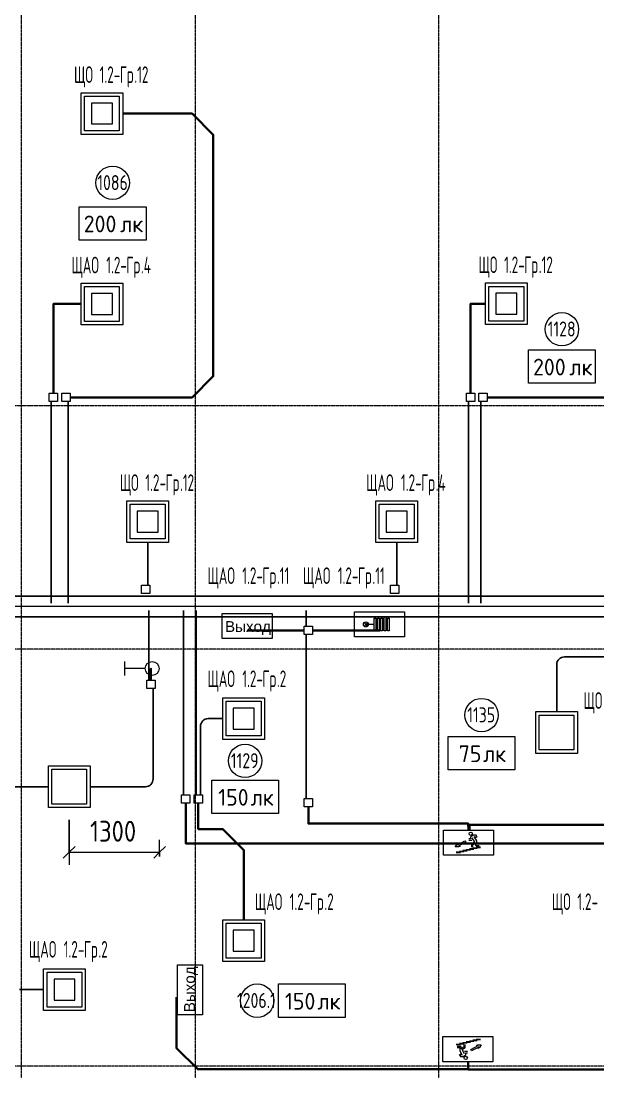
# Model space of a CAD drawing. Header units: millimetres. Extents: x -4730 to 98194, y -4296 to 93388.
# Drawn here: x 48497 to 56796, y 36915 to 52038 of the extents above; entities that cross this region are included whole.
import ezdxf

# ---------------------------------------------------------------- set-up
doc = ezdxf.new("R2010")
doc.units = ezdxf.units.MM
doc.linetypes.add('Линия сетки', pattern=[22.225, 12.7, -3.175, 3.175, -3.175])
for name, color, linetype, lineweight, true_color in [('Кабельные лотки', 5, 'Continuous', 25, 0x0000ff), ('Короба', 7, 'Continuous', 25, 0x008000), ('Соединительные детали коробов', 7, 'Continuous', 25, 0x008000), ('Типовые аннотации', 5, 'Continuous', 18, 0x0000ff)]:
    doc.layers.add(name, color=color, linetype=linetype, lineweight=lineweight, true_color=true_color)
for name, color, linetype, lineweight in [('Марки помещений', 7, 'Continuous', 9), ('Марки силовых электроприборов', 7, 'Continuous', 9), ('Осевая линия', 7, 'Continuous', 18), ('Оси', 7, 'Continuous', 9), ('Провода', 7, 'Continuous', 35), ('Размеры', 7, 'Continuous', 9), ('Размеры-120', 7, 'Continuous', 9)]:
    doc.layers.add(name, color=color, linetype=linetype, lineweight=lineweight)
doc.styles.add('Arial', font='arial.ttf', dxfattribs={"height": 156})
doc.styles.add('GOST Common', font='GOST_Common.ttf', dxfattribs={"width": 0.6, "height": 240})
doc.styles.add('GOST Common_1', font='GOST_Common.ttf', dxfattribs={"width": 0.9, "height": 300})
doc.styles.add('GOST Common_2', font='GOST_Common.ttf', dxfattribs={"height": 240})
doc.styles.add('GOST Common_3', font='GOST_Common.ttf', dxfattribs={"width": 0.8, "height": 216})
doc.dimstyles.new('ADSK_Проверочный', dxfattribs={"dimscale": 304.8, "dimtxt": 301.714499, "dimasz": 0.556693, "dimexe": 0.590551, "dimexo": 0.590551, "dimgap": 0.19685, "dimtad": 1, "dimdec": 3, "dimrnd": 0.001, "dimdsep": 46, "dimtxsty": 'GOST Common_1', "dimblk1": 'OBLIQUE', "dimblk2": 'OBLIQUE', "dimsah": 1, "dimcen": 0.09, "dimazin": 0, "dimtfac": 1, "dimtdec": 4, "dimtix": 1, "dimtmove": 0, "dimatfit": 3, "dimfxl": 1, "dimtvp": 1, "dimtolj": 1, "dimtzin": 0, "dimarcsym": 2})

# ---------------------------------------------------------------- blocks, each defined once
blk = doc.blocks.new('M_Короб_ отвод - Плоский торец - ПВХ - Стандартная-2386742-1-й этаж')
at = {"layer": 'Соединительные детали коробов'}
for p, q in [((0, 111.95), (0, 150.05)), ((-150.05, 0), (-111.95, 0))]:
    blk.add_line(p, q, dxfattribs=at)
blk.add_arc((-111.95, 111.95), 111.95, 270, 0, dxfattribs=at)
blk = doc.blocks.new('ADSK_Марка_Помещение_1_ГОСТ21-501-2011 - Номер-85995-1-й этаж')
at = {"layer": 'Марки помещений'}
blk.add_circle((0, 0), 2, dxfattribs=at)
blk = doc.blocks.new('DIMBLOCK170-1-й этаж')
at = {"layer": 'Размеры-120'}
for p, q in [((49190, 40542), (49190, 39897)), ((49190, 40077), (49190, 40542)), ((50490, 40017), (50490, 40257)), ((49190, 40077), (49105, 39992)), ((49190, 40077), (49275, 40161)), ((49190, 40077), (50490, 40077)), ((50490, 40077), (50405, 39992)), ((50490, 40077), (50575, 40161)), ((50490, 40077), (50490, 40017))]:
    blk.add_line(p, q, dxfattribs=at)
at = {"layer": 'Размеры-120', "color": 0, "insert": (49490, 40529), "char_height": 300, "width": 840.71, "attachment_point": 1, "line_spacing_factor": 1.022761, "style": 'GOST Common_1'}
blk.add_mtext('1300', dxfattribs=at)
blk = doc.blocks.new('_Oblique')
at = {"color": 0, "linetype": 'ByBlock', "lineweight": -2}
blk.add_line((-0.5, -0.5), (0.5, 0.5), dxfattribs=at)
blk = doc.blocks.new('Морка помещения_освещённость_ - Морка помещения_освещённость_-1484368-1-й этаж')
at = {"layer": 'Марки помещений', "color": 190, "true_color": 0x8000ff}
for p, q in [((-4, 0), (-4, 4)), ((-4, 4), (4, 4)), ((4, 4), (4, 0)), ((4, 0), (-4, 0))]:
    blk.add_line(p, q, dxfattribs=at)

msp = doc.modelspace()

# ---------------------------------------------------------------- linework, layer by layer
at = {"layer": 'Кабельные лотки'}
for p, q in [((81502.9607, 43763.1437), (42656.5722, 43763.1437)), ((42656.5722, 43463.1437), (81502.9607, 43463.1437))]:
    msp.add_line(p, q, dxfattribs=at)
at = {"layer": 'Короба'}
for p, q in [((48931.2803, 46560.8951), (48931.2803, 43660.8951)), ((49174.2803, 46560.8951), (49174.2803, 43660.8951)), ((54931.2803, 46560.8951), (54931.2803, 43660.8951)), ((55111.2803, 46560.8951), (55111.2803, 43660.8951)), ((50320.3443, 44537.5), (50320.3443, 43919.8714)), ((53902.264, 44537.5), (53902.264, 43919.8714)), ((50334.1158, 42553.2543), (50334.1158, 43553.2543)), ((50835.1442, 40902.949), (50835.1442, 43553.2543)), ((51015.1442, 40902.949), (51015.1442, 43553.2543)), ((52598.5, 43330), (52598.5, 43553.2543)), ((52598.5, 40850), (52598.5, 43210)), ((56352.314, 42888.5), (57140, 42888.5)), ((56202.264, 42097.5), (56202.264, 42738.45)), ((50397.1158, 41170.05), (50397.1158, 42433.2543)), ((51228.1942, 42000), (51404.764, 42000)), ((51078.1442, 40902.949), (51078.1442, 41849.95)), ((48894.764, 41020), (46862.5, 41020)), ((49489.764, 41020), (50247.0658, 41020)), ((48826.5824, 38100), (48476.6324, 38100))]:
    msp.add_line(p, q, dxfattribs=at)
at = {"layer": 'Осевая линия'}
msp.add_line((81502.9607, 43613.1437), (42656.5722, 43613.1437), dxfattribs=at)
at = {"layer": 'Оси', "linetype": 'Линия сетки'}
for p, q in [((48500, 93388.3703), (48500, -3096.3487)), ((51000, 93388.3703), (51000, -3096.3487)), ((54500, 93388.3703), (54500, -3096.3487)), ((98194.2682, 46500), (-3530.0173, 46500)), ((98194.2682, 43000), (-3530.0173, 43000)), ((98194.2682, 37000), (-3530.0173, 37000))]:
    msp.add_line(p, q, dxfattribs=at)
at = {"layer": 'Провода', "flags": 128}
for points in [[(49960.6638, 50706.1746), (50958.1278, 50706.1746), (51262.9278, 50401.3746), (51262.9278, 46925.6972), (50958.1278, 46620.8969), (49202.7803, 46620.8952)], [(49360.6638, 47966.1746), (48962.7755, 47966.1746), (48962.7801, 46680.8951)], [(55178.1361, 47969.6138), (54962.7755, 47969.6138), (54962.7801, 46680.8951)], [(57258.6397, 47669.6138), (57259.8885, 46925.6968), (56955.6001, 46620.8969), (55202.7803, 46620.8952)], [(52570, 43270.0002), (51755.9289, 43270.0021), (52110.911, 43270.0021)], [(52690, 43270.0001), (53660, 43270.0021), (53294.9821, 43270.0021)], [(50365.6145, 42553.2543), (50365.611, 42720), (50365.611, 42621.7727)], [(57300.4851, 39105), (57301.7711, 39900.2004), (56997.464, 40205), (50866.6394, 40205), (50866.6438, 40782.949)], [(51700.4232, 39105), (51701.834, 40105.2003), (51397.464, 40410), (51046.6394, 40410), (51046.6436, 40782.949)], [(54931.7125, 40396.7452), (54930, 40490), (52630, 40490), (52630, 40730)], [(54928.0621, 37063.2548), (54930, 36950), (57625.2, 36950), (57930, 37254.8), (57930, 40165.2), (57625.2, 40470), (54950, 40470), (54945.6664, 40396.7452)], [(50733.278, 37993.3579), (50733.278, 37258.1579), (51038.078, 36953.3579), (54930, 36953.3579), (54928.0977, 37063.2548)]]:
    msp.add_lwpolyline(points, dxfattribs=at)
at = {"layer": 'Типовые аннотации'}
for p, q in [((49360.6638, 51006.1746), (49960.6638, 51006.1746)), ((49360.6638, 50406.1746), (49360.6638, 51006.1746)), ((49960.6638, 51006.1746), (49960.6638, 50406.1746)), ((49410.6638, 50956.1746), (49910.6638, 50956.1746)), ((49410.6638, 50456.1746), (49410.6638, 50956.1746)), ((49510.6638, 50856.1746), (49510.6638, 50556.1746)), ((49810.6638, 50856.1746), (49510.6638, 50856.1746)), ((49810.6638, 50556.1746), (49810.6638, 50856.1746)), ((49910.6638, 50956.1746), (49910.6638, 50456.1746)), ((49510.6638, 50556.1746), (49810.6638, 50556.1746)), ((49960.6638, 50406.1746), (49360.6638, 50406.1746)), ((49910.6638, 50456.1746), (49410.6638, 50456.1746)), ((55178.1361, 48269.6138), (55778.1361, 48269.6138)), ((55178.1361, 47669.6138), (55178.1361, 48269.6138)), ((55778.1361, 48269.6138), (55778.1361, 47669.6138)), ((55228.1361, 48219.6138), (55728.1361, 48219.6138)), ((55228.1361, 47719.6138), (55228.1361, 48219.6138)), ((55328.1361, 48119.6138), (55328.1361, 47819.6138)), ((55628.1361, 48119.6138), (55328.1361, 48119.6138)), ((55628.1361, 47819.6138), (55628.1361, 48119.6138)), ((55728.1361, 48219.6138), (55728.1361, 47719.6138)), ((55328.1361, 47819.6138), (55628.1361, 47819.6138)), ((55778.1361, 47669.6138), (55178.1361, 47669.6138)), ((55728.1361, 47719.6138), (55228.1361, 47719.6138)), ((50018.0804, 45135), (50618.0804, 45135)), ((50018.0804, 44535), (50018.0804, 45135)), ((50068.0804, 45085), (50568.0804, 45085)), ((50068.0804, 44585), (50068.0804, 45085)), ((50568.0804, 45085), (50568.0804, 44585)), ((50618.0804, 45135), (50618.0804, 44535)), ((50168.0804, 44985), (50168.0804, 44685)), ((50468.0804, 44985), (50168.0804, 44985)), ((50468.0804, 44685), (50468.0804, 44985)), ((50168.0804, 44685), (50468.0804, 44685)), ((50618.0804, 44535), (50018.0804, 44535)), ((50568.0804, 44585), (50068.0804, 44585)), ((49984.3567, 42820), (49984.3567, 42620)), ((50284.3567, 42720), (49984.3567, 42720)), ((55900, 42100), (56500, 42100)), ((55900, 41500), (55900, 42100)), ((55950, 42050), (56450, 42050)), ((55950, 41550), (55950, 42050)), ((56450, 42050), (56450, 41550)), ((56500, 42100), (56500, 41500)), ((56500, 41500), (55900, 41500)), ((56450, 41550), (55950, 41550)), ((48890, 41320), (49490, 41320)), ((48890, 40720), (48890, 41320)), ((49490, 41320), (49490, 40720)), ((48940, 41270), (49440, 41270)), ((48940, 40770), (48940, 41270)), ((49440, 41270), (49440, 40770)), ((49490, 40720), (48890, 40720)), ((49440, 40770), (48940, 40770))]:
    msp.add_line(p, q, dxfattribs=at)
at = {"layer": 'Типовые аннотации', "color": 1, "true_color": 0xff0000}
for p, q in [((49360.6638, 48266.1746), (49960.6638, 48266.1746)), ((49360.6638, 47666.1746), (49360.6638, 48266.1746)), ((49960.6638, 48266.1746), (49960.6638, 47666.1746)), ((49410.6638, 48216.1746), (49910.6638, 48216.1746)), ((49410.6638, 47716.1746), (49410.6638, 48216.1746)), ((49510.6638, 48116.1746), (49510.6638, 47816.1746)), ((49810.6638, 48116.1746), (49510.6638, 48116.1746)), ((49810.6638, 47816.1746), (49810.6638, 48116.1746)), ((49910.6638, 48216.1746), (49910.6638, 47716.1746)), ((49510.6638, 47816.1746), (49810.6638, 47816.1746)), ((49960.6638, 47666.1746), (49360.6638, 47666.1746)), ((49910.6638, 47716.1746), (49410.6638, 47716.1746)), ((48902.7803, 46680.8951), (49022.7803, 46680.8951)), ((48902.7803, 46560.8951), (48902.7803, 46680.8951)), ((49022.7803, 46680.8951), (49022.7803, 46560.8951)), ((55082.7803, 46680.8951), (55202.7803, 46680.8951)), ((55082.7803, 46560.8951), (55082.7803, 46680.8951)), ((55202.7803, 46680.8951), (55202.7803, 46560.8951)), ((49022.7803, 46560.8951), (48902.7803, 46560.8951)), ((55202.7803, 46560.8951), (55082.7803, 46560.8951)), ((53600, 45135), (54200, 45135)), ((53600, 44535), (53600, 45135)), ((53650, 45085), (54150, 45085)), ((53650, 44585), (53650, 45085)), ((54150, 45085), (54150, 44585)), ((54200, 45135), (54200, 44535)), ((53750, 44985), (53750, 44685)), ((54050, 44985), (53750, 44985)), ((54050, 44685), (54050, 44985)), ((53750, 44685), (54050, 44685)), ((54200, 44535), (53600, 44535)), ((54150, 44585), (53650, 44585)), ((53810.764, 43919.8714), (53930.764, 43919.8714)), ((53810.764, 43799.8714), (53810.764, 43919.8714)), ((53930.764, 43919.8714), (53930.764, 43799.8714)), ((53930.764, 43799.8714), (53810.764, 43799.8714)), ((53294.9821, 43178.2548), (53294.9821, 43538.2548)), ((53294.9821, 43538.2548), (54014.9821, 43538.2548)), ((53577.8665, 43445.1529), (53601.8665, 43445.1529)), ((53577.8665, 43265.1529), (53577.8665, 43445.1529)), ((53601.8665, 43445.1529), (53601.8665, 43265.1529)), ((53625.8665, 43445.1529), (53649.8665, 43445.1529)), ((53625.8665, 43265.1529), (53625.8665, 43445.1529)), ((53649.8665, 43445.1529), (53649.8665, 43265.1529)), ((53673.8665, 43445.1529), (53697.8665, 43445.1529)), ((53673.8665, 43265.1529), (53673.8665, 43445.1529)), ((53697.8665, 43445.1529), (53697.8665, 43265.1529)), ((53721.8665, 43469.1529), (53745.8665, 43469.1529)), ((53721.8665, 43265.1529), (53721.8665, 43469.1529)), ((53745.8665, 43469.1529), (53745.8665, 43265.1529)), ((53769.8665, 43445.1529), (53793.8665, 43445.1529)), ((53769.8665, 43265.1529), (53769.8665, 43445.1529)), ((53793.8665, 43445.1529), (53793.8665, 43265.1529)), ((54014.9821, 43538.2548), (54014.9821, 43178.2548)), ((52570, 43330), (52690, 43330)), ((52570, 43210), (52570, 43330)), ((52690, 43330), (52690, 43210)), ((53432.4107, 43380.6088), (53457.8665, 43355.1529)), ((53457.8665, 43355.1529), (53432.4107, 43329.6971)), ((53483.3224, 43380.6088), (53457.8665, 43355.1529)), ((53577.8665, 43355.1529), (53457.8665, 43355.1529)), ((53457.8665, 43355.1529), (53483.3224, 43329.6971)), ((53601.8665, 43265.1529), (53577.8665, 43265.1529)), ((53649.8665, 43265.1529), (53625.8665, 43265.1529)), ((53697.8665, 43265.1529), (53673.8665, 43265.1529)), ((53745.8665, 43265.1529), (53721.8665, 43265.1529)), ((53793.8665, 43265.1529), (53769.8665, 43265.1529)), ((52690, 43210), (52570, 43210)), ((54014.9821, 43178.2548), (53294.9821, 43178.2548)), ((51400, 42300), (52000, 42300)), ((51400, 41700), (51400, 42300)), ((51450, 42250), (51950, 42250)), ((51450, 41750), (51450, 42250)), ((51950, 42250), (51950, 41750)), ((52000, 42300), (52000, 41700)), ((51550, 42150), (51550, 41850)), ((51850, 42150), (51550, 42150)), ((51850, 41850), (51850, 42150)), ((51950, 41750), (51450, 41750)), ((51550, 41850), (51850, 41850)), ((52000, 41700), (51400, 41700)), ((50986.6442, 40902.949), (51106.6442, 40902.949)), ((50986.6442, 40782.949), (50986.6442, 40902.949)), ((51106.6442, 40902.949), (51106.6442, 40782.949)), ((52570, 40850), (52690, 40850)), ((52570, 40730), (52570, 40850)), ((52690, 40850), (52690, 40730)), ((51106.6442, 40782.949), (50986.6442, 40782.949)), ((52690, 40730), (52570, 40730)), ((51400, 39105), (52000, 39105)), ((51400, 38505), (51400, 39105)), ((51450, 39055), (51950, 39055)), ((51450, 38555), (51450, 39055)), ((51950, 39055), (51950, 38555)), ((52000, 39105), (52000, 38505)), ((51550, 38955), (51550, 38655)), ((51850, 38955), (51550, 38955)), ((51850, 38655), (51850, 38955)), ((51550, 38655), (51850, 38655)), ((52000, 38505), (51400, 38505)), ((51950, 38555), (51450, 38555)), ((48821.8184, 38400), (49421.8184, 38400)), ((48821.8184, 37800), (48821.8184, 38400)), ((48871.8184, 38350), (49371.8184, 38350)), ((48871.8184, 37850), (48871.8184, 38350)), ((49371.8184, 38350), (49371.8184, 37850)), ((49421.8184, 38400), (49421.8184, 37800)), ((48971.8184, 38250), (48971.8184, 37950)), ((49271.8184, 38250), (48971.8184, 38250)), ((49271.8184, 37950), (49271.8184, 38250)), ((49371.8184, 37850), (48871.8184, 37850)), ((48971.8184, 37950), (49271.8184, 37950)), ((49421.8184, 37800), (48821.8184, 37800))]:
    msp.add_line(p, q, dxfattribs=at)
at = {"layer": 'Типовые аннотации', "color": 16, "true_color": 0x800000}
for p, q in [((49082.7803, 46680.8951), (49202.7803, 46680.8951)), ((49082.7803, 46560.8951), (49082.7803, 46680.8951)), ((49202.7803, 46680.8951), (49202.7803, 46560.8951)), ((54902.7803, 46680.8951), (55022.7803, 46680.8951)), ((54902.7803, 46560.8951), (54902.7803, 46680.8951)), ((55022.7803, 46680.8951), (55022.7803, 46560.8951)), ((49202.7803, 46560.8951), (49082.7803, 46560.8951)), ((55022.7803, 46560.8951), (54902.7803, 46560.8951)), ((50228.8443, 43919.8714), (50348.8443, 43919.8714)), ((50228.8443, 43799.8714), (50228.8443, 43919.8714)), ((50348.8443, 43919.8714), (50348.8443, 43799.8714)), ((50348.8443, 43799.8714), (50228.8443, 43799.8714)), ((50305.6158, 42553.2543), (50425.6158, 42553.2543)), ((50305.6158, 42433.2543), (50305.6158, 42553.2543)), ((50425.6158, 42553.2543), (50425.6158, 42433.2543)), ((50425.6158, 42433.2543), (50305.6158, 42433.2543)), ((50806.6442, 40902.949), (50926.6442, 40902.949)), ((50806.6442, 40782.949), (50806.6442, 40902.949)), ((50926.6442, 40902.949), (50926.6442, 40782.949)), ((50926.6442, 40782.949), (50806.6442, 40782.949))]:
    msp.add_line(p, q, dxfattribs=at)
at = {"layer": 'Типовые аннотации', "color": 96, "true_color": 0x008000}
for p, q in [((51390.911, 43153.2549), (51390.911, 43513.2549)), ((51390.911, 43513.2549), (52110.911, 43513.2549)), ((52110.911, 43513.2549), (52110.911, 43153.2549)), ((52110.911, 43153.2549), (51390.911, 43153.2549)), ((54575.0179, 40036.7452), (54575.0179, 40396.7452)), ((54575.0179, 40396.7452), (55295.0179, 40396.7452)), ((55295.0179, 40396.7452), (55295.0179, 40036.7452)), ((54776.7047, 40185.9541), (54882.827, 40241.9725)), ((54882.827, 40241.9725), (54894.0306, 40220.748)), ((54964.1791, 40268.3891), (54940.1791, 40268.3891)), ((54940.1791, 40250.3891), (54982.1791, 40250.3891)), ((55005.7483, 40322.3891), (54964.1791, 40298.3891)), ((54964.1791, 40298.3891), (54964.1791, 40268.3891)), ((54982.1791, 40284.7814), (55018.1791, 40222.4276)), ((55041.7483, 40322.3891), (55005.7483, 40322.3891)), ((55052.1406, 40242.0353), (55016.1406, 40304.3891)), ((55031.356, 40304.3891), (55044.1599, 40282.2122)), ((55059.7483, 40291.2122), (55041.7483, 40322.3891)), ((55052.1406, 40194.0353), (55052.1406, 40242.0353)), ((54742.7011, 40154.4355), (54768.2593, 40195.0653)), ((54790.6667, 40152.6164), (54742.7011, 40154.4355)), ((54756.1175, 40082.7205), (54804.1175, 40082.7205)), ((54768.2593, 40195.0653), (54789.4837, 40206.269)), ((54789.4837, 40206.269), (54776.7047, 40185.9541)), ((54894.0306, 40220.748), (54787.9084, 40164.7296)), ((54787.9084, 40164.7296), (54811.8911, 40163.82)), ((54811.8911, 40163.82), (54790.6667, 40152.6164)), ((54804.1175, 40094.7205), (54852.1175, 40094.7205)), ((54864.1175, 40082.7205), (54816.1175, 40082.7205)), ((54852.1175, 40106.7205), (54900.1175, 40106.7205)), ((54912.1175, 40094.7205), (54864.1175, 40094.7205)), ((54900.1175, 40118.7205), (54948.1175, 40118.7205)), ((54960.1175, 40106.7205), (54912.1175, 40106.7205)), ((54948.1175, 40130.7205), (54996.1175, 40130.7205)), ((55008.1175, 40118.7205), (54960.1175, 40118.7205)), ((55018.1791, 40222.4276), (54976.6099, 40198.4276)), ((54976.6099, 40198.4276), (54976.6099, 40150.4276)), ((54994.6099, 40188.0353), (55034.1406, 40210.8584)), ((54994.6099, 40150.4276), (54994.6099, 40188.0353)), ((54996.1175, 40142.7205), (55044.1175, 40142.7205)), ((55056.1175, 40130.7205), (55008.1175, 40130.7205)), ((55034.1406, 40210.8584), (55034.1406, 40176.0353)), ((55034.1406, 40176.0353), (55088.1406, 40176.0353)), ((55044.1175, 40154.7205), (55104.1175, 40154.7205)), ((55088.1406, 40194.0353), (55052.1406, 40194.0353)), ((55104.1175, 40142.7205), (55056.1175, 40142.7205)), ((55295.0179, 40036.7452), (54575.0179, 40036.7452)), ((54816.1175, 40070.7205), (54756.1175, 40070.7205)), ((50746.5328, 37738.3759), (50746.5328, 38458.3759)), ((50746.5328, 38458.3759), (51106.5328, 38458.3759)), ((51106.5328, 38458.3759), (51106.5328, 37738.3759)), ((51106.5328, 37738.3759), (50746.5328, 37738.3759)), ((54564.9821, 37063.2548), (54564.9821, 37423.2548)), ((54564.9821, 37423.2548), (55284.9821, 37423.2548)), ((54947.8825, 37365.2795), (54995.8825, 37365.2795)), ((54995.8825, 37377.2795), (55043.8825, 37377.2795)), ((55055.8825, 37365.2795), (55007.8825, 37365.2795)), ((55043.8825, 37389.2795), (55103.8825, 37389.2795)), ((55103.8825, 37377.2795), (55055.8825, 37377.2795)), ((55284.9821, 37423.2548), (55284.9821, 37063.2548)), ((54755.8825, 37317.2795), (54803.8825, 37317.2795)), ((54815.8825, 37305.2795), (54755.8825, 37305.2795)), ((54825.8594, 37283.9647), (54771.8594, 37283.9647)), ((54771.8594, 37265.9647), (54807.8594, 37265.9647)), ((54803.8825, 37329.2795), (54851.8825, 37329.2795)), ((54807.8594, 37265.9647), (54807.8594, 37217.9647)), ((54807.8594, 37217.9647), (54843.8594, 37155.6109)), ((54863.8825, 37317.2795), (54815.8825, 37317.2795)), ((54825.8594, 37249.1416), (54825.8594, 37283.9647)), ((54865.3901, 37271.9647), (54825.8594, 37249.1416)), ((54841.8209, 37237.5724), (54883.3901, 37261.5724)), ((54877.8209, 37175.2186), (54841.8209, 37237.5724)), ((54851.8825, 37341.2795), (54899.8825, 37341.2795)), ((54911.8825, 37329.2795), (54863.8825, 37329.2795)), ((54865.3901, 37309.5724), (54865.3901, 37271.9647)), ((54919.8209, 37209.6109), (54877.8209, 37209.6109)), ((54883.3901, 37261.5724), (54883.3901, 37309.5724)), ((54899.8825, 37353.2795), (54947.8825, 37353.2795)), ((54959.8825, 37341.2795), (54911.8825, 37341.2795)), ((55007.8825, 37353.2795), (54959.8825, 37353.2795)), ((54965.9694, 37239.252), (55072.0916, 37295.2704)), ((54977.173, 37218.0275), (54965.9694, 37239.252)), ((55083.2953, 37274.046), (54977.173, 37218.0275)), ((55048.1089, 37296.18), (55069.3333, 37307.3836)), ((55072.0916, 37295.2704), (55048.1089, 37296.18)), ((55069.3333, 37307.3836), (55117.2988, 37305.5645)), ((55070.5162, 37253.7311), (55083.2953, 37274.046)), ((55091.7407, 37264.9347), (55070.5162, 37253.7311)), ((55117.2988, 37305.5645), (55091.7407, 37264.9347)), ((55284.9821, 37063.2548), (54564.9821, 37063.2548)), ((54800.2517, 37168.7878), (54818.2517, 37137.6109)), ((54828.644, 37155.6109), (54815.8401, 37177.7878)), ((54818.2517, 37137.6109), (54854.2517, 37137.6109)), ((54854.2517, 37137.6109), (54895.8209, 37161.6109)), ((54895.8209, 37161.6109), (54895.8209, 37191.6109)), ((54895.8209, 37191.6109), (54919.8209, 37191.6109))]:
    msp.add_line(p, q, dxfattribs=at)
at = {"layer": 'Типовые аннотации', "color": 1, "true_color": 0xff0000}
msp.add_circle((53457.8665, 43355.1529), 36, dxfattribs=at)
at = {"layer": 'Типовые аннотации'}
msp.add_circle((50384.3567, 42720), 100, dxfattribs=at)
at = {"layer": 'Типовые аннотации', "color": 96, "true_color": 0x008000}
for centre in [(54966.1818, 40342.9204), (54893.8182, 37117.0797)]:
    msp.add_circle(centre, 24, dxfattribs=at)

# ---------------------------------------------------------------- block references
at = {"layer": 'Марки помещений', "xscale": 120, "yscale": 120, "zscale": 120}
for p in [(49815.0994, 49709.9336), (56277.5977, 47603.6755), (55121.0626, 42051.3445), (51720.2866, 41391.7273), (51894.3625, 37941.2649)]:
    msp.add_blockref('ADSK_Марка_Помещение_1_ГОСТ21-501-2011 - Номер-85995-1-й этаж', p, dxfattribs=at)
at = {"layer": 'Марки помещений', "color": 190, "true_color": 0x8000ff, "xscale": 120, "yscale": 120, "zscale": 120}
for p in [(49815.0994, 48886.5283), (56277.5977, 46826.9796), (55121.0626, 41262.3622), (51720.2866, 40635.5951), (52680.2866, 37701.2649)]:
    msp.add_blockref('Морка помещения_освещённость_ - Морка помещения_освещённость_-1484368-1-й этаж', p, dxfattribs=at)
at = {"layer": 'Соединительные детали коробов', "rotation": 180}
for p in [(56202.264, 42888.5), (51078.1442, 42000)]:
    msp.add_blockref('M_Короб_ отвод - Плоский торец - ПВХ - Стандартная-2386742-1-й этаж', p, dxfattribs=at)
at = {"layer": 'Соединительные детали коробов'}
msp.add_blockref('M_Короб_ отвод - Плоский торец - ПВХ - Стандартная-2386742-1-й этаж', (50397.1158, 41020), dxfattribs=at)

# ---------------------------------------------------------------- texts
at = {"layer": 'Марки помещений', "char_height": 216, "attachment_point": 1, "style": 'GOST Common_3'}
for s, insert, width in [('1086', (49593.9835, 49820.7208), 546.4302), ('1128', (56072.3218, 47714.4627), 507.9492), ('1135', (54915.7867, 42162.1318), 507.9492), ('1129', (51515.0107, 41502.5145), 507.9492), ('1206.1', (51603.1666, 38052.0521), 715.7466)]:
    msp.add_mtext(s, dxfattribs=dict(at, insert=insert, width=width))
at = {"layer": 'Марки помещений', "color": 190, "true_color": 0x8000ff, "char_height": 240, "attachment_point": 1, "style": 'GOST Common_2'}
for s, insert, width in [('200', (49399.0155, 49238.2402), 634.9365), ('лк', (49922.8905, 49238.2402), 413.67075), ('200', (55861.5139, 47178.6916), 634.9365), ('лк', (56385.3889, 47178.6916), 413.67075), ('75', (54792.5788, 41614.0742), 423.291), ('лк', (55141.8288, 41614.0742), 413.67075), ('150', (51332.4027, 40987.3071), 567.59475), ('лк', (51800.7152, 40987.3071), 413.67075), ('150', (52292.4027, 38052.9769), 567.59475), ('лк', (52760.7152, 38052.9769), 413.67075)]:
    msp.add_mtext(s, dxfattribs=dict(at, insert=insert, width=width))
at = {"layer": 'Марки силовых электроприборов', "char_height": 240, "attachment_point": 1, "style": 'GOST Common'}
for s, insert, width in [('ЩО', (49259.6291, 51386.357), 340.55685), (' 1.2-', (49540.6166, 51386.357), 455.99985), ('Гр', (49916.8541, 51386.357), 253.9746), ('.12', (50126.4041, 51386.357), 265.5189), ('ЩАО', (49221.4691, 48646.357), 502.17705), (' 1.2-', (49635.8066, 48646.357), 455.99985), ('Гр', (50012.0441, 48646.357), 253.9746), ('.4', (50221.5941, 48646.357), 196.2531), ('ЩО', (55077.1015, 48649.7962), 340.55685), (' 1.2-', (55358.089, 48649.7962), 455.99985), ('Гр', (55734.3265, 48649.7962), 253.9746), ('.12', (55943.8765, 48649.7962), 265.5189), ('ЩО', (49917.0457, 45515.1824), 340.55685), (' 1.2-', (50198.0332, 45515.1824), 455.99985), ('Гр', (50574.2707, 45515.1824), 253.9746), ('.12', (50783.8207, 45515.1824), 265.5189), ('ЩАО', (53460.8053, 45515.1824), 502.17705), (' 1.2-', (53875.1428, 45515.1824), 455.99985), ('Гр', (54251.3803, 45515.1824), 253.9746), ('.4', (54460.9303, 45515.1824), 196.2531), ('ЩАО', (51177.7245, 44176.7121), 502.17705), (' 1.2-', (51592.062, 44176.7121), 455.99985), ('Гр', (51968.2995, 44176.7121), 253.9746), ('.11', (52177.8495, 44176.7121), 225.11385), ('ЩАО', (52551.6639, 44176.7121), 502.17705), (' 1.2-', (52966.0014, 44176.7121), 455.99985), ('Гр', (53342.2389, 44176.7121), 253.9746), ('.11', (53551.7889, 44176.7121), 225.11385), ('ЩАО', (51177.7245, 42693.012), 502.17705), (' 1.2-', (51592.062, 42693.012), 455.99985), ('Гр', (51968.2995, 42693.012), 253.9746), ('.2', (52177.8495, 42693.012), 178.93665), ('ЩО', (56586.8495, 42379.9373), 340.55685), ('ЩАО', (51859.8726, 39485.1824), 502.17705), (' 1.2-', (52274.2101, 39485.1824), 455.99985), ('Гр', (52650.4476, 39485.1824), 253.9746), ('.2', (52859.9976, 39485.1824), 178.93665), ('ЩО', (56131.3569, 39485.1824), 340.55685), (' 1.2-', (56412.3444, 39485.1824), 455.99985), ('ЩАО', (48609.8237, 38800.1824), 502.17705), (' 1.2-', (49024.1612, 38800.1824), 455.99985), ('Гр', (49400.3987, 38800.1824), 253.9746), ('.2', (49609.9487, 38800.1824), 178.93665)]:
    msp.add_mtext(s, dxfattribs=dict(at, insert=insert, width=width))
at = {"layer": 'Типовые аннотации', "color": 96, "lineweight": 9, "true_color": 0x008000, "insert": (51431.0539, 43402.4195), "char_height": 156, "width": 769.62, "attachment_point": 1, "style": 'Arial'}
msp.add_mtext('Выход', dxfattribs=at)
at = {"layer": 'Типовые аннотации', "color": 96, "lineweight": 9, "true_color": 0x008000, "insert": (50842.0474, 37775.0329), "char_height": 156, "width": 769.62, "attachment_point": 1, "rotation": 90, "style": 'Arial'}
msp.add_mtext('Выход', dxfattribs=at)

# ---------------------------------------------------------------- dimensions: what is measured, and where the dimension line sits
at = {"layer": 'Размеры'}
dim = msp.add_linear_dim(base=(50490, 40076.6465), p1=(49190, 40722.5), p2=(50490, 40196.6284), dimstyle='ADSK_Проверочный', override={"dimpost": '<>', "dimfxl": 1402.334106}, dxfattribs=at)
dim.commit()
dim.dimension.update_dxf_attribs({"geometry": 'DIMBLOCK170-1-й этаж', "text_midpoint": (49840, 40286.6465)})

doc.saveas('drawing.dxf')
